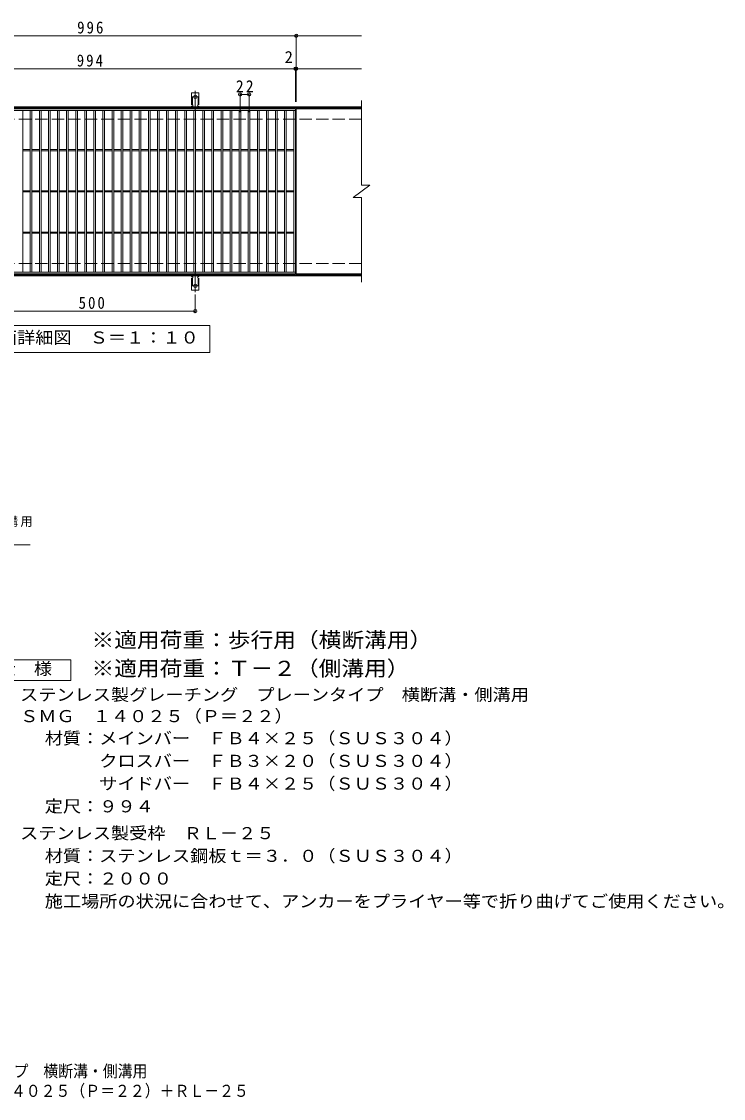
# Model space of a CAD drawing. Units: millimetres, scale not verified, with parts at other scales. Extents: x -1645 to 1551, y -1375 to 1234.
# Drawn here: x -149 to 1551, y -1375 to 1234 of the extents above; entities that cross this region are included whole.
import ezdxf
from ezdxf.enums import TextEntityAlignment as Align

# ---------------------------------------------------------------- set-up
doc = ezdxf.new("R2010")
doc.units = ezdxf.units.MM
doc.header["$LTSCALE"] = 10
doc.header["$PDMODE"] = 32
doc.header["$PDSIZE"] = 8
for name, pattern in [('CHAIN2', [12, 9, -1, 1, -1]), ('DASHED2', [3, 2, -1]), ('DASHED3', [4, 3, -1])]:
    doc.linetypes.add(name, pattern=pattern)
for name, color, linetype, lineweight in [('C-1', 2, 'Continuous', 9), ('C-2', 3, 'Continuous', 9), ('C-4', 7, 'Continuous', 9), ('C-5', 7, 'Continuous', 9), ('C-A', 3, 'Continuous', 9), ('D-5', 7, 'Continuous', 9)]:
    doc.layers.add(name, color=color, linetype=linetype, lineweight=lineweight)
doc.layers.add('F-5_F-5ﾚｲﾔ', color=2, linetype='Continuous')
doc.styles.add('ＭＳ ゴシック', font='')
doc.styles.get('ＭＳ ゴシック').set_extended_font_data('MS Gothic')

msp = doc.modelspace()

# ---------------------------------------------------------------- linework, layer by layer
at = {"layer": 'C-1'}
for p, q in [((674.43, 1027.71), (-630.57, 1027.71)), ((674.43, 1024.71), (-630.57, 1024.71)), ((674.43, 620.71), (-630.57, 620.71)), ((674.43, 617.71), (-630.57, 617.71))]:
    msp.add_line(p, q, dxfattribs=at)
at = {"layer": 'C-1', "linetype": 'DASHED3'}
for p, q in [((674.43, 997.71), (-630.57, 997.71)), ((674.43, 647.71), (-630.57, 647.71))]:
    msp.add_line(p, q, dxfattribs=at)
at = {"layer": 'C-2'}
for p, q in [((-479.57, 1018.71), (514.43, 1018.71)), ((-145.57, 626.71), (-145.57, 1018.71)), ((-127.57, 626.71), (-127.57, 1018.71)), ((-123.57, 626.71), (-123.57, 1018.71)), ((-105.57, 626.71), (-105.57, 1018.71)), ((-101.57, 626.71), (-101.57, 1018.71)), ((-83.57, 626.71), (-83.57, 1018.71)), ((-79.57, 626.71), (-79.57, 1018.71)), ((-61.57, 626.71), (-61.57, 1018.71)), ((-57.57, 626.71), (-57.57, 1018.71)), ((-39.57, 626.71), (-39.57, 1018.71)), ((-35.57, 626.71), (-35.57, 1018.71)), ((-17.57, 626.71), (-17.57, 1018.71)), ((-13.57, 626.71), (-13.57, 1018.71)), ((4.43, 626.71), (4.43, 1018.71)), ((8.43, 626.71), (8.43, 1018.71)), ((26.43, 626.71), (26.43, 1018.71)), ((30.43, 626.71), (30.43, 1018.71)), ((48.43, 626.71), (48.43, 1018.71)), ((52.43, 626.71), (52.43, 1018.71)), ((70.43, 626.71), (70.43, 1018.71)), ((74.43, 626.71), (74.43, 1018.71)), ((92.43, 626.71), (92.43, 1018.71)), ((96.43, 626.71), (96.43, 1018.71)), ((114.43, 626.71), (114.43, 1018.71)), ((118.43, 626.71), (118.43, 1018.71)), ((136.43, 626.71), (136.43, 1018.71)), ((140.43, 626.71), (140.43, 1018.71)), ((158.43, 626.71), (158.43, 1018.71)), ((162.43, 626.71), (162.43, 1018.71)), ((180.43, 626.71), (180.43, 1018.71)), ((184.43, 626.71), (184.43, 1018.71)), ((202.43, 626.71), (202.43, 1018.71)), ((206.43, 626.71), (206.43, 1018.71)), ((224.43, 626.71), (224.43, 1018.71)), ((228.43, 626.71), (228.43, 1018.71)), ((246.43, 626.71), (246.43, 1018.71)), ((250.43, 626.71), (250.43, 1018.71)), ((268.43, 626.71), (268.43, 1018.71)), ((272.43, 626.71), (272.43, 1018.71)), ((290.43, 626.71), (290.43, 1018.71)), ((294.43, 626.71), (294.43, 1018.71)), ((312.43, 626.71), (312.43, 1018.71)), ((316.43, 626.71), (316.43, 1018.71)), ((334.43, 626.71), (334.43, 1018.71)), ((338.43, 626.71), (338.43, 1018.71)), ((356.43, 626.71), (356.43, 1018.71)), ((360.43, 626.71), (360.43, 1018.71)), ((378.43, 626.71), (378.43, 1018.71)), ((382.43, 626.71), (382.43, 1018.71)), ((400.43, 626.71), (400.43, 1018.71)), ((404.43, 626.71), (404.43, 1018.71)), ((422.43, 626.71), (422.43, 1018.71)), ((426.43, 626.71), (426.43, 1018.71)), ((444.43, 626.71), (444.43, 1018.71)), ((448.43, 626.71), (448.43, 1018.71)), ((466.43, 626.71), (466.43, 1018.71)), ((470.43, 626.71), (470.43, 1018.71)), ((488.43, 626.71), (488.43, 1018.71)), ((492.43, 626.71), (492.43, 1018.71)), ((510.43, 626.71), (510.43, 1018.71)), ((514.43, 1022.71), (514.43, 622.71)), ((516.43, 1022.71), (516.43, 622.71)), ((674.43, 1022.71), (516.43, 1022.71)), ((674.43, 1042.71), (674.43, 837.71)), ((-145.57, 924.21), (-127.57, 924.21)), ((-145.57, 921.21), (-127.57, 921.21)), ((-123.57, 924.21), (-105.57, 924.21)), ((-123.57, 921.21), (-105.57, 921.21)), ((-101.57, 924.21), (-83.57, 924.21)), ((-101.57, 921.21), (-83.57, 921.21)), ((-79.57, 924.21), (-61.57, 924.21)), ((-79.57, 921.21), (-61.57, 921.21)), ((-57.57, 924.21), (-39.57, 924.21)), ((-57.57, 921.21), (-39.57, 921.21)), ((-35.57, 924.21), (-17.57, 924.21)), ((-35.57, 921.21), (-17.57, 921.21)), ((-13.57, 924.21), (4.43, 924.21)), ((-13.57, 921.21), (4.43, 921.21)), ((8.43, 924.21), (26.43, 924.21)), ((8.43, 921.21), (26.43, 921.21)), ((30.43, 924.21), (48.43, 924.21)), ((30.43, 921.21), (48.43, 921.21)), ((52.43, 924.21), (70.43, 924.21)), ((52.43, 921.21), (70.43, 921.21)), ((74.43, 924.21), (92.43, 924.21)), ((74.43, 921.21), (92.43, 921.21)), ((96.43, 924.21), (114.43, 924.21)), ((96.43, 921.21), (114.43, 921.21)), ((118.43, 924.21), (136.43, 924.21)), ((118.43, 921.21), (136.43, 921.21)), ((140.43, 924.21), (158.43, 924.21)), ((140.43, 921.21), (158.43, 921.21)), ((162.43, 924.21), (180.43, 924.21)), ((162.43, 921.21), (180.43, 921.21)), ((184.43, 924.21), (202.43, 924.21)), ((184.43, 921.21), (202.43, 921.21)), ((206.43, 924.21), (224.43, 924.21)), ((206.43, 921.21), (224.43, 921.21)), ((228.43, 924.21), (246.43, 924.21)), ((228.43, 921.21), (246.43, 921.21)), ((250.43, 924.21), (268.43, 924.21)), ((250.43, 921.21), (268.43, 921.21)), ((272.43, 924.21), (290.43, 924.21)), ((272.43, 921.21), (290.43, 921.21)), ((294.43, 924.21), (312.43, 924.21)), ((294.43, 921.21), (312.43, 921.21)), ((316.43, 924.21), (334.43, 924.21)), ((316.43, 921.21), (334.43, 921.21)), ((338.43, 924.21), (356.43, 924.21)), ((338.43, 921.21), (356.43, 921.21)), ((360.43, 924.21), (378.43, 924.21)), ((360.43, 921.21), (378.43, 921.21)), ((382.43, 924.21), (400.43, 924.21)), ((382.43, 921.21), (400.43, 921.21)), ((404.43, 924.21), (422.43, 924.21)), ((404.43, 921.21), (422.43, 921.21)), ((426.43, 924.21), (444.43, 924.21)), ((426.43, 921.21), (444.43, 921.21)), ((448.43, 924.21), (466.43, 924.21)), ((448.43, 921.21), (466.43, 921.21)), ((470.43, 924.21), (488.43, 924.21)), ((470.43, 921.21), (488.43, 921.21)), ((492.43, 924.21), (510.43, 924.21)), ((492.43, 921.21), (510.43, 921.21)), ((654.43, 807.71), (694.43, 837.71)), ((674.43, 837.71), (694.43, 837.71)), ((-145.57, 824.21), (-127.57, 824.21)), ((-145.57, 821.21), (-127.57, 821.21)), ((-123.57, 824.21), (-105.57, 824.21)), ((-123.57, 821.21), (-105.57, 821.21)), ((-101.57, 824.21), (-83.57, 824.21)), ((-101.57, 821.21), (-83.57, 821.21)), ((-79.57, 824.21), (-61.57, 824.21)), ((-79.57, 821.21), (-61.57, 821.21)), ((-57.57, 824.21), (-39.57, 824.21)), ((-57.57, 821.21), (-39.57, 821.21)), ((-35.57, 824.21), (-17.57, 824.21)), ((-35.57, 821.21), (-17.57, 821.21)), ((-13.57, 824.21), (4.43, 824.21)), ((-13.57, 821.21), (4.43, 821.21)), ((8.43, 824.21), (26.43, 824.21)), ((8.43, 821.21), (26.43, 821.21)), ((30.43, 824.21), (48.43, 824.21)), ((30.43, 821.21), (48.43, 821.21)), ((52.43, 824.21), (70.43, 824.21)), ((52.43, 821.21), (70.43, 821.21)), ((74.43, 824.21), (92.43, 824.21)), ((74.43, 821.21), (92.43, 821.21)), ((96.43, 824.21), (114.43, 824.21)), ((96.43, 821.21), (114.43, 821.21)), ((118.43, 824.21), (136.43, 824.21)), ((118.43, 821.21), (136.43, 821.21)), ((140.43, 824.21), (158.43, 824.21)), ((140.43, 821.21), (158.43, 821.21)), ((162.43, 824.21), (180.43, 824.21)), ((162.43, 821.21), (180.43, 821.21)), ((184.43, 824.21), (202.43, 824.21)), ((184.43, 821.21), (202.43, 821.21)), ((206.43, 824.21), (224.43, 824.21)), ((206.43, 821.21), (224.43, 821.21)), ((228.43, 824.21), (246.43, 824.21)), ((228.43, 821.21), (246.43, 821.21)), ((250.43, 824.21), (268.43, 824.21)), ((250.43, 821.21), (268.43, 821.21)), ((272.43, 824.21), (290.43, 824.21)), ((272.43, 821.21), (290.43, 821.21)), ((294.43, 824.21), (312.43, 824.21)), ((294.43, 821.21), (312.43, 821.21)), ((316.43, 824.21), (334.43, 824.21)), ((316.43, 821.21), (334.43, 821.21)), ((338.43, 824.21), (356.43, 824.21)), ((338.43, 821.21), (356.43, 821.21)), ((360.43, 824.21), (378.43, 824.21)), ((360.43, 821.21), (378.43, 821.21)), ((382.43, 824.21), (400.43, 824.21)), ((382.43, 821.21), (400.43, 821.21)), ((404.43, 824.21), (422.43, 824.21)), ((404.43, 821.21), (422.43, 821.21)), ((426.43, 824.21), (444.43, 824.21)), ((426.43, 821.21), (444.43, 821.21)), ((448.43, 824.21), (466.43, 824.21)), ((448.43, 821.21), (466.43, 821.21)), ((470.43, 824.21), (488.43, 824.21)), ((470.43, 821.21), (488.43, 821.21)), ((492.43, 824.21), (510.43, 824.21)), ((492.43, 821.21), (510.43, 821.21)), ((654.43, 807.71), (674.43, 807.71)), ((674.43, 807.71), (674.43, 602.71)), ((-145.57, 724.21), (-127.57, 724.21)), ((-145.57, 721.21), (-127.57, 721.21)), ((-123.57, 724.21), (-105.57, 724.21)), ((-123.57, 721.21), (-105.57, 721.21)), ((-101.57, 724.21), (-83.57, 724.21)), ((-101.57, 721.21), (-83.57, 721.21)), ((-79.57, 724.21), (-61.57, 724.21)), ((-79.57, 721.21), (-61.57, 721.21)), ((-57.57, 724.21), (-39.57, 724.21)), ((-57.57, 721.21), (-39.57, 721.21)), ((-35.57, 724.21), (-17.57, 724.21)), ((-35.57, 721.21), (-17.57, 721.21)), ((-13.57, 724.21), (4.43, 724.21)), ((-13.57, 721.21), (4.43, 721.21)), ((8.43, 724.21), (26.43, 724.21)), ((8.43, 721.21), (26.43, 721.21)), ((30.43, 724.21), (48.43, 724.21)), ((30.43, 721.21), (48.43, 721.21)), ((52.43, 724.21), (70.43, 724.21)), ((52.43, 721.21), (70.43, 721.21)), ((74.43, 724.21), (92.43, 724.21)), ((74.43, 721.21), (92.43, 721.21)), ((96.43, 724.21), (114.43, 724.21)), ((96.43, 721.21), (114.43, 721.21)), ((118.43, 724.21), (136.43, 724.21)), ((118.43, 721.21), (136.43, 721.21)), ((140.43, 724.21), (158.43, 724.21)), ((140.43, 721.21), (158.43, 721.21)), ((162.43, 724.21), (180.43, 724.21)), ((162.43, 721.21), (180.43, 721.21)), ((184.43, 724.21), (202.43, 724.21)), ((184.43, 721.21), (202.43, 721.21)), ((206.43, 724.21), (224.43, 724.21)), ((206.43, 721.21), (224.43, 721.21)), ((228.43, 724.21), (246.43, 724.21)), ((228.43, 721.21), (246.43, 721.21)), ((250.43, 724.21), (268.43, 724.21)), ((250.43, 721.21), (268.43, 721.21)), ((272.43, 724.21), (290.43, 724.21)), ((272.43, 721.21), (290.43, 721.21)), ((294.43, 724.21), (312.43, 724.21)), ((294.43, 721.21), (312.43, 721.21)), ((316.43, 724.21), (334.43, 724.21)), ((316.43, 721.21), (334.43, 721.21)), ((338.43, 724.21), (356.43, 724.21)), ((338.43, 721.21), (356.43, 721.21)), ((360.43, 724.21), (378.43, 724.21)), ((360.43, 721.21), (378.43, 721.21)), ((382.43, 724.21), (400.43, 724.21)), ((382.43, 721.21), (400.43, 721.21)), ((404.43, 724.21), (422.43, 724.21)), ((404.43, 721.21), (422.43, 721.21)), ((426.43, 724.21), (444.43, 724.21)), ((426.43, 721.21), (444.43, 721.21)), ((448.43, 724.21), (466.43, 724.21)), ((448.43, 721.21), (466.43, 721.21)), ((470.43, 724.21), (488.43, 724.21)), ((470.43, 721.21), (488.43, 721.21)), ((492.43, 724.21), (510.43, 724.21)), ((492.43, 721.21), (510.43, 721.21)), ((514.43, 626.71), (-479.57, 626.71)), ((514.43, 622.71), (-479.57, 622.71)), ((674.43, 622.71), (516.43, 622.71))]:
    msp.add_line(p, q, dxfattribs=at)
msp.add_lwpolyline([(-479.57, 622.71), (-479.57, 1022.71), (514.43, 1022.71)], dxfattribs=at)
at = {"layer": 'C-4'}
for p, q in [((516.43, 1039.71), (516.43, 1202.71)), ((-630.57, 1199.71), (674.43, 1199.71)), ((514.43, 1039.71), (514.43, 1122.71)), ((-630.57, 1119.71), (674.43, 1119.71)), ((380.43, 1014.71), (380.43, 1060.71)), ((380.43, 1057.71), (402.43, 1057.71)), ((402.43, 1014.71), (402.43, 1060.71)), ((271.93, 572.99), (271.93, 529.71)), ((-228.07, 532.71), (271.93, 532.71))]:
    msp.add_line(p, q, dxfattribs=at)
for p in [(516.43, 1199.71), (514.43, 1119.71), (516.43, 1119.71), (380.43, 1057.71), (402.43, 1057.71), (271.93, 532.71)]:
    msp.add_point(p, dxfattribs=at)
at = {"layer": 'C-5'}
msp.add_lwpolyline([(-267.57, 432.71), (-267.57, 497.71), (307.43, 497.71), (307.43, 432.71)], close=True, dxfattribs=at)
at = {"layer": 'C-A'}
for p, q in [((263.18, 1032.71), (263.18, 1061.71)), ((280.68, 1061.71), (263.18, 1061.71)), ((280.68, 1032.71), (280.68, 1061.71)), ((263.18, 1032.71), (264.43, 1032.71)), ((263.93, 1028.71), (264.43, 1028.71)), ((280.68, 1032.71), (279.43, 1032.71)), ((279.43, 1028.71), (279.94, 1028.71)), ((263.18, 612.71), (264.43, 612.71)), ((263.18, 612.71), (263.18, 583.71)), ((263.93, 616.71), (264.43, 616.71)), ((279.43, 616.71), (279.94, 616.71)), ((280.68, 612.71), (279.43, 612.71)), ((280.68, 612.71), (280.68, 583.71)), ((280.68, 583.71), (263.18, 583.71))]:
    msp.add_line(p, q, dxfattribs=at)
at = {"layer": 'C-A', "linetype": 'DASHED2'}
for p, q in [((265.18, 1032.57), (265.18, 1061.71)), ((278.68, 1032.57), (278.68, 1061.71)), ((265.18, 612.86), (265.18, 583.71)), ((278.68, 612.86), (278.68, 583.71))]:
    msp.add_line(p, q, dxfattribs=at)
at = {"layer": 'C-A', "color": 7, "linetype": 'CHAIN2'}
for p, q in [((266.16, 1051.71), (277.71, 1051.71)), ((271.93, 1019.25), (271.93, 1066.65)), ((271.93, 626.18), (271.93, 578.78)), ((266.16, 593.71), (277.71, 593.71))]:
    msp.add_line(p, q, dxfattribs=at)
at = {"layer": 'C-A'}
for centre in [(271.93, 1051.71), (271.93, 593.71)]:
    msp.add_circle(centre, 4.25, dxfattribs=at)
for centre, start, end in [((263.93, 1026.71), 90.27596, 150.00047), ((264.43, 1030.71), 270, 90), ((279.43, 1030.71), 90, 269.8667), ((279.93, 1026.71), 29.99927, 89.75836), ((263.93, 618.71), 209.99951, 269.72403), ((264.43, 614.71), 270, 90), ((279.43, 614.71), 90.13329, 270), ((279.93, 618.71), 270.24162, 330.00072)]:
    msp.add_arc(centre, 2, start, end, dxfattribs=at)
at = {"layer": 'D-5'}
msp.add_line((-644.62, -33.53), (-127.83, -33.53), dxfattribs=at)
msp.add_lwpolyline([(-254.32, -362.15), (-254.32, -312.15), (-29.32, -312.15), (-29.32, -362.15)], close=True, dxfattribs=at)

# ---------------------------------------------------------------- texts
at = {"layer": 'C-4', "color": 2, "style": 'ＭＳ ゴシック'}
msp.add_text('2', height=29.33, dxfattribs=at).set_placement((488.47, 1124.71), align=Align.BOTTOM_LEFT)
at = {"layer": 'C-4', "color": 2, "char_height": 29.33, "attachment_point": 7, "style": 'ＭＳ ゴシック'}
for s, insert in [('\\T1.27;\\W0.9;996', (-14.07, 1204.71)), ('\\T1.27;\\W0.9;994', (-15.07, 1124.71)), ('\\T1.27;\\W0.95;22', (370.18, 1062.71)), ('\\T1.27;\\W0.9;500', (-10.57, 537.71))]:
    msp.add_mtext(s, dxfattribs=dict(at, insert=insert))
at = {"layer": 'C-5', "color": 2, "style": 'ＭＳ ゴシック', "width": 1.1}
msp.add_text('平面詳細図\u3000Ｓ＝１：１０', height=29.33, dxfattribs=at).set_placement((-247.57, 445.21), align=Align.BOTTOM_LEFT)
at = {"layer": 'D-5', "color": 3, "style": 'ＭＳ ゴシック', "width": 1.1}
for s, p in [('※適用荷重：歩行用（横断溝用）', (20.68, -293.24)), ('※適用荷重：Ｔ－２（側溝用）', (20.68, -362.15))]:
    msp.add_text(s, height=36.66, dxfattribs=at).set_placement(p, align=Align.BOTTOM_LEFT)
at = {"layer": 'D-5', "color": 2, "style": 'ＭＳ ゴシック', "width": 1.1}
for s, p in [('仕\u3000様', (-206.82, -357.15)), ('ステンレス製グレーチング\u3000プレーンタイプ\u3000横断溝・側溝用', (-152.23, -420.07)), ('ＳＭＧ\u3000１４０２５（Ｐ＝２２）', (-152.23, -471.99)), ('材質：メインバー\u3000ＦＢ４×２５（ＳＵＳ３０４）', (-92.52, -525.51)), ('\u3000\u3000\u3000クロスバー\u3000ＦＢ３×２０（ＳＵＳ３０４）', (-92.52, -580.51)), ('\u3000\u3000\u3000サイドバー\u3000ＦＢ４×２５（ＳＵＳ３０４）', (-92.52, -635.51)), ('定尺：９９４', (-92.52, -690.51)), ('ステンレス製受枠\u3000ＲＬ－２５', (-152.23, -755.51)), ('材質：ステンレス鋼板ｔ＝３．０（ＳＵＳ３０４）', (-92.52, -810.51)), ('定尺：２０００', (-92.52, -865.51)), ('施工場所の状況に合わせて、アンカーをプライヤー等で折り曲げてご使用ください。', (-92.52, -920.51))]:
    msp.add_text(s, height=29.33, dxfattribs=at).set_placement(p, align=Align.BOTTOM_LEFT)
at = {"layer": 'D-5', "insert": (-642.86, 9.48), "char_height": 21.99, "attachment_point": 7, "style": 'ＭＳ ゴシック'}
msp.add_mtext('\\T1.17;プレーンタイプ\u3000横断溝・側溝用', dxfattribs=at)
at = {"layer": 'F-5_F-5ﾚｲﾔ', "style": 'ＭＳ ゴシック', "width": 0.9}
for s, p in [('ステンレス製グレーチング\u3000プレーンタイプ\u3000横断溝・側溝用\u3000', (-852.05, -1332.04)), ('ＳＭＧ\u3000１４０２５（Ｐ＝２２）＋ＲＬ－２５', (-354.46, -1379.8))]:
    msp.add_text(s, height=29.33, dxfattribs=at).set_placement(p, align=Align.BOTTOM_LEFT)

doc.saveas('drawing.dxf')
